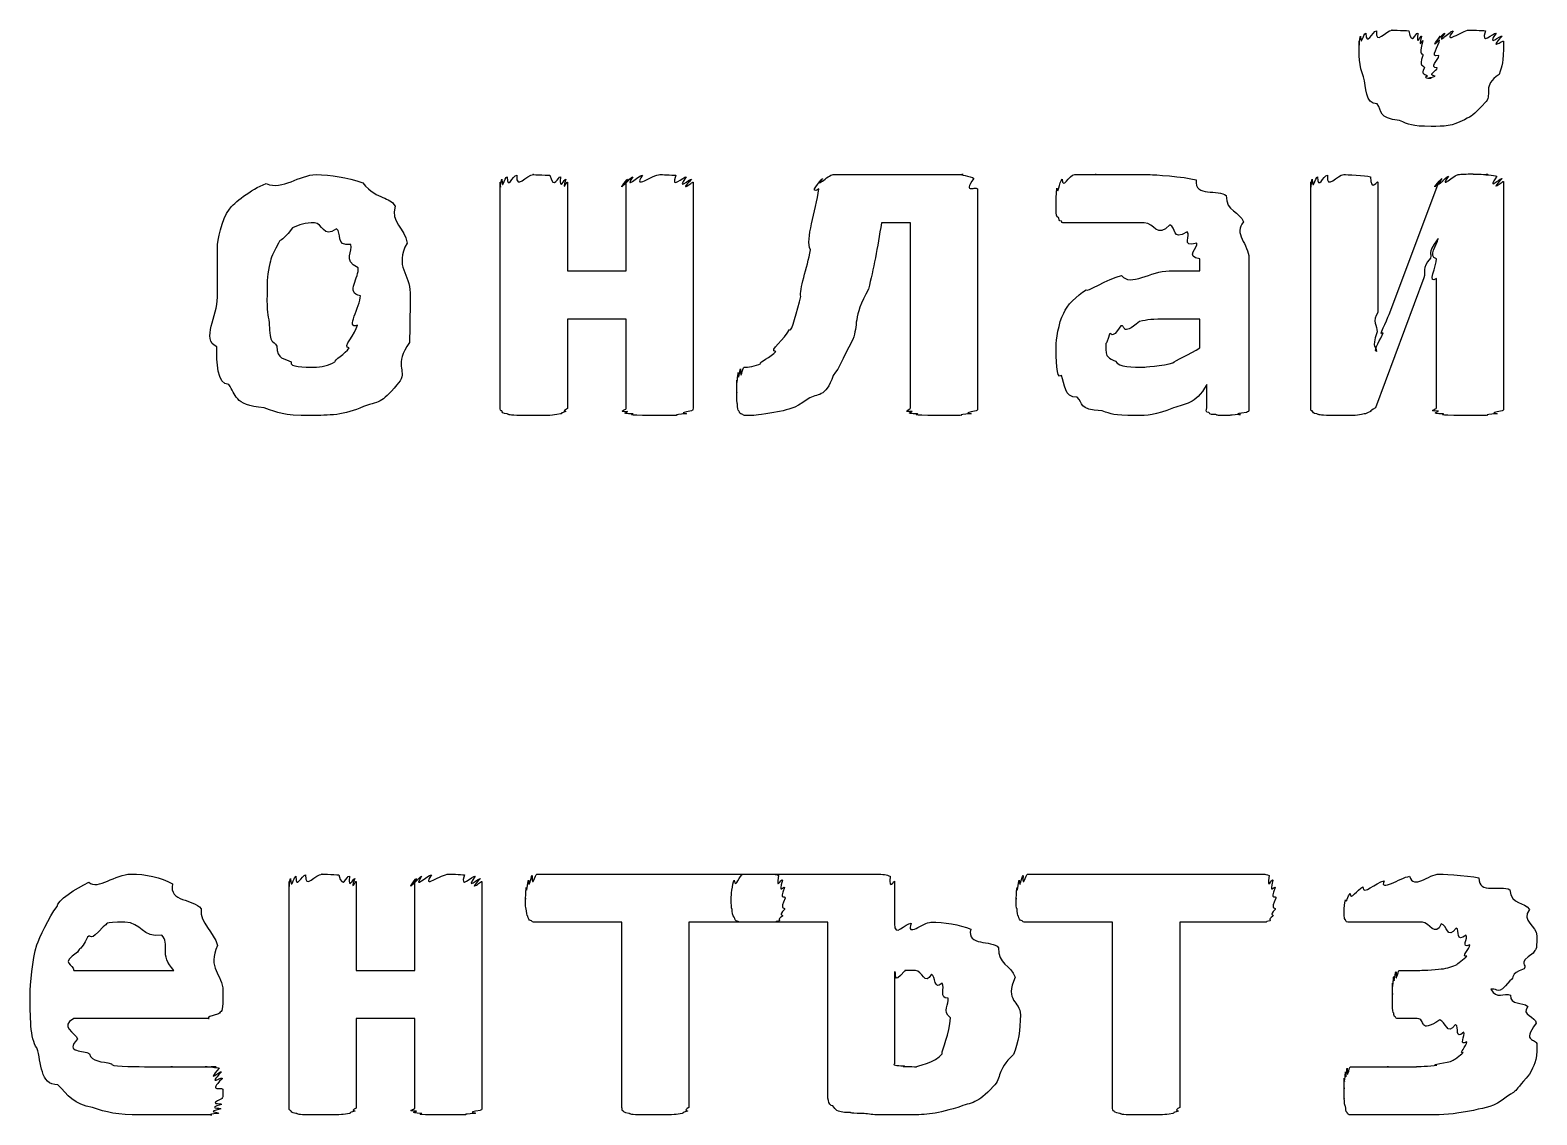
# Model space of a CAD drawing. Header units: millimetres. Extents: x 25 to 190, y 204 to 253.
# Drawn here: x 108.74 to 119.77, y 219.62 to 227.56 of the extents above; entities that cross this region are included whole.
import ezdxf

# ---------------------------------------------------------------- set-up
doc = ezdxf.new("R2010")
doc.units = ezdxf.units.MM
doc.layers.get('0').update_dxf_attribs({"linetype": 'CONTINUOUS'})

msp = doc.modelspace()

# ---------------------------------------------------------------- linework, layer by layer
at = {"color": 0}
for p, q in [((119.524, 227.48), (119.524, 227.48)), ((114.616, 226.504), (115.569, 226.504)), ((112.179, 224.795), (112.179, 226.449)), ((112.67, 226.449), (112.67, 225.799)), ((113.1, 225.799), (113.1, 226.449)), ((113.59, 226.449), (113.59, 224.795)), ((115.674, 226.394), (115.674, 224.795)), ((118.113, 224.795), (118.113, 226.449)), ((118.604, 226.449), (118.604, 225.495)), ((118.686, 225.479), (119.05, 226.449)), ((119.524, 226.454), (119.524, 224.795)), ((115.183, 226.151), (114.969, 226.151)), ((115.183, 224.795), (115.183, 226.151)), ((117.301, 225.799), (117.301, 225.887)), ((117.66, 225.892), (117.66, 224.795)), ((112.67, 225.799), (113.1, 225.799)), ((117.075, 225.799), (117.301, 225.799)), ((118.94, 225.749), (118.587, 224.795)), ((119.034, 224.795), (119.034, 225.743)), ((111.155, 225.617), (111.155, 225.617)), ((111.519, 225.638), (111.519, 225.638)), ((113.1, 225.446), (112.67, 225.446)), ((112.67, 225.446), (112.67, 224.79)), ((113.1, 224.79), (113.1, 225.446)), ((117.301, 225.446), (117.064, 225.446)), ((117.301, 225.236), (117.301, 225.446)), ((117.351, 224.795), (117.351, 224.966)), ((110.633, 219.673), (110.633, 221.327)), ((111.124, 221.327), (111.124, 220.676)), ((111.554, 220.676), (111.554, 221.327)), ((112.044, 221.327), (112.044, 219.673)), ((112.447, 221.382), (114.183, 221.382)), ((113.958, 221.382), (114.94, 221.382)), ((115.066, 221.327), (115.066, 221.018)), ((116.039, 221.382), (117.776, 221.382)), ((114.265, 221.205), (114.265, 221.205)), ((117.858, 221.205), (117.858, 221.205)), ((113.07, 221.029), (112.441, 221.029)), ((113.07, 219.673), (113.07, 221.029)), ((114.189, 221.029), (113.56, 221.029)), ((113.56, 221.029), (113.56, 219.673)), ((114.576, 221.029), (113.953, 221.029)), ((114.576, 219.8), (114.576, 221.029)), ((116.662, 221.029), (116.034, 221.029)), ((116.662, 219.673), (116.662, 221.029)), ((117.781, 221.029), (117.153, 221.029)), ((117.153, 221.029), (117.153, 219.673)), ((109.057, 220.676), (109.79, 220.676)), ((111.124, 220.676), (111.554, 220.676)), ((115.066, 220.665), (115.066, 219.993)), ((118.759, 220.676), (118.908, 220.676)), ((110.148, 220.527), (110.148, 220.467)), ((119.437, 220.538), (119.432, 220.538)), ((110.043, 220.323), (109.057, 220.323)), ((111.554, 220.323), (111.124, 220.323)), ((111.124, 220.323), (111.124, 219.668)), ((111.554, 219.668), (111.554, 220.323)), ((115.474, 220.329), (115.474, 220.329)), ((118.892, 220.323), (118.754, 220.323)), ((119.768, 220.131), (119.768, 220.131))]:
    msp.add_line(p, q, dxfattribs=at)
for points in [[(118.466, 227.48), (118.466, 227.404), (118.468, 227.507), (118.477, 227.518)], [(118.499, 227.221), (118.466, 227.294), (118.466, 227.383), (118.466, 227.48)], [(118.477, 227.518), (118.48, 227.426), (118.496, 227.536), (118.515, 227.54)], [(118.515, 227.54), (118.521, 227.437), (118.562, 227.553), (118.593, 227.557)], [(118.593, 227.557), (118.583, 227.444), (118.664, 227.562), (118.708, 227.562)], [(118.708, 227.562), (118.678, 227.562), (118.799, 227.56), (118.83, 227.557)], [(118.83, 227.557), (118.854, 227.437), (118.88, 227.547), (118.896, 227.54)], [(118.896, 227.54), (118.885, 227.426), (118.919, 227.529), (118.923, 227.518)], [(118.923, 227.518), (118.896, 227.408), (118.934, 227.499), (118.934, 227.485)], [(118.934, 227.485), (118.896, 227.353), (118.934, 227.408), (118.934, 227.375)], [(119.055, 227.491), (118.976, 227.408), (119.057, 227.51), (119.061, 227.518)], [(119.05, 227.375), (118.976, 227.356), (119.055, 227.449), (119.055, 227.491)], [(119.061, 227.518), (118.987, 227.426), (119.079, 227.536), (119.094, 227.54)], [(119.094, 227.54), (119.017, 227.437), (119.129, 227.553), (119.155, 227.557)], [(119.155, 227.557), (119.072, 227.444), (119.222, 227.562), (119.271, 227.562)], [(119.271, 227.562), (119.289, 227.562), (119.362, 227.56), (119.392, 227.557)], [(119.392, 227.557), (119.35, 227.437), (119.45, 227.547), (119.469, 227.54)], [(119.469, 227.54), (119.392, 227.426), (119.505, 227.529), (119.513, 227.518)], [(119.513, 227.518), (119.406, 227.404), (119.524, 227.493), (119.524, 227.48)], [(119.524, 227.48), (119.524, 227.305), (119.513, 227.314), (119.491, 227.237)], [(118.934, 227.375), (118.898, 227.287), (118.941, 227.312), (118.945, 227.287)], [(119.039, 227.287), (118.973, 227.287), (119.05, 227.342), (119.05, 227.375)], [(118.945, 227.287), (118.909, 227.234), (118.959, 227.24), (118.967, 227.226)], [(119.023, 227.226), (118.962, 227.234), (119.035, 227.261), (119.039, 227.287)], [(118.598, 227.022), (118.51, 227.022), (118.521, 227.143), (118.499, 227.221)], [(118.967, 227.226), (118.925, 227.21), (118.984, 227.21), (118.995, 227.21)], [(118.995, 227.21), (118.947, 227.21), (119.014, 227.215), (119.023, 227.226)], [(119.491, 227.237), (119.366, 227.154), (119.441, 227.096), (119.397, 227.039)], [(118.763, 226.901), (118.598, 226.915), (118.642, 226.97), (118.598, 227.022)], [(119.397, 227.039), (119.282, 226.923), (119.304, 226.939), (119.237, 226.906)], [(118.995, 226.857), (118.848, 226.857), (118.83, 226.871), (118.763, 226.901)], [(119.237, 226.906), (119.149, 226.857), (119.09, 226.857), (118.995, 226.857)], [(110.466, 226.438), (110.585, 226.386), (110.709, 226.504), (110.83, 226.504)], [(110.83, 226.504), (110.938, 226.504), (111.058, 226.483), (111.172, 226.443)], [(112.179, 226.449), (112.179, 226.357), (112.182, 226.463), (112.19, 226.471)], [(112.19, 226.471), (112.193, 226.372), (112.209, 226.483), (112.229, 226.488)], [(112.229, 226.488), (112.23, 226.383), (112.27, 226.499), (112.3, 226.499)], [(112.3, 226.499), (112.292, 226.386), (112.373, 226.504), (112.422, 226.504)], [(112.422, 226.504), (112.391, 226.504), (112.513, 226.501), (112.543, 226.499)], [(112.543, 226.499), (112.572, 226.383), (112.601, 226.494), (112.62, 226.488)], [(112.62, 226.488), (112.609, 226.372), (112.65, 226.478), (112.659, 226.471)], [(112.659, 226.471), (112.623, 226.361), (112.67, 226.46), (112.67, 226.449)], [(113.1, 226.449), (113.028, 226.361), (113.102, 226.467), (113.111, 226.471)], [(113.111, 226.471), (113.042, 226.372), (113.13, 226.483), (113.149, 226.488)], [(113.149, 226.488), (113.079, 226.383), (113.191, 226.499), (113.221, 226.499)], [(113.221, 226.499), (113.141, 226.386), (113.295, 226.504), (113.348, 226.504)], [(113.348, 226.504), (113.359, 226.504), (113.433, 226.501), (113.464, 226.499)], [(113.464, 226.499), (113.421, 226.383), (113.521, 226.494), (113.541, 226.488)], [(113.541, 226.488), (113.458, 226.372), (113.571, 226.478), (113.579, 226.471)], [(113.579, 226.471), (113.472, 226.357), (113.59, 226.456), (113.59, 226.449)], [(114.511, 226.399), (114.431, 226.352), (114.523, 226.461), (114.538, 226.476)], [(114.538, 226.476), (114.464, 226.386), (114.583, 226.504), (114.616, 226.504)], [(115.569, 226.504), (115.52, 226.504), (115.627, 226.494), (115.646, 226.476)], [(115.646, 226.476), (115.556, 226.35), (115.674, 226.43), (115.674, 226.394)], [(116.254, 226.405), (116.26, 226.342), (116.273, 226.449), (116.292, 226.471)], [(116.292, 226.471), (116.295, 226.386), (116.342, 226.504), (116.386, 226.504)], [(116.386, 226.504), (116.384, 226.504), (116.482, 226.504), (116.541, 226.504)], [(116.541, 226.504), (116.502, 226.504), (116.662, 226.504), (116.728, 226.504)], [(116.728, 226.504), (116.756, 226.504), (116.867, 226.504), (116.938, 226.504)], [(116.938, 226.504), (116.957, 226.504), (117.181, 226.49), (117.274, 226.465)], [(118.113, 226.449), (118.113, 226.357), (118.116, 226.463), (118.124, 226.471)], [(118.124, 226.471), (118.127, 226.372), (118.144, 226.483), (118.163, 226.488)], [(118.163, 226.488), (118.164, 226.383), (118.204, 226.499), (118.234, 226.499)], [(118.234, 226.499), (118.226, 226.386), (118.307, 226.504), (118.356, 226.504)], [(118.356, 226.504), (118.369, 226.504), (118.515, 226.499), (118.549, 226.488)], [(118.549, 226.488), (118.557, 226.368), (118.604, 226.467), (118.604, 226.449)], [(119.05, 226.449), (118.976, 226.361), (119.061, 226.468), (119.072, 226.476)], [(119.072, 226.476), (119.002, 226.374), (119.102, 226.489), (119.122, 226.493)], [(119.122, 226.493), (119.042, 226.386), (119.167, 226.504), (119.193, 226.504)], [(119.193, 226.504), (119.211, 226.507), (119.254, 226.509), (119.298, 226.509)], [(119.298, 226.509), (119.3, 226.507), (119.378, 226.507), (119.408, 226.504)], [(119.408, 226.504), (119.359, 226.504), (119.459, 226.5), (119.475, 226.493)], [(119.475, 226.493), (119.392, 226.374), (119.505, 226.483), (119.513, 226.476)], [(119.513, 226.476), (119.406, 226.361), (119.524, 226.461), (119.524, 226.454)], [(110.196, 226.251), (110.229, 226.297), (110.348, 226.394), (110.466, 226.438)], [(111.172, 226.443), (111.288, 226.308), (111.368, 226.35), (111.409, 226.272)], [(114.45, 225.953), (114.409, 226.033), (114.492, 226.234), (114.511, 226.399)], [(116.248, 226.306), (116.248, 226.297), (116.25, 226.383), (116.254, 226.405)], [(117.274, 226.465), (117.259, 226.334), (117.439, 226.401), (117.494, 226.35)], [(110.108, 225.969), (110.108, 226.022), (110.137, 226.173), (110.196, 226.251)], [(111.409, 226.272), (111.372, 226.158), (111.482, 226.109), (111.497, 226.003)], [(116.248, 226.24), (116.248, 226.231), (116.248, 226.284), (116.248, 226.306)], [(117.494, 226.35), (117.49, 226.231), (117.595, 226.234), (117.621, 226.157)], [(110.819, 226.151), (110.754, 226.151), (110.703, 226.138), (110.659, 226.113)], [(110.979, 226.107), (110.88, 226.033), (110.881, 226.151), (110.819, 226.151)], [(114.969, 226.151), (114.942, 225.971), (114.91, 225.81), (114.875, 225.666)], [(116.265, 226.19), (116.251, 226.191), (116.251, 226.22), (116.248, 226.24)], [(116.287, 226.162), (116.266, 226.165), (116.272, 226.179), (116.265, 226.19)], [(116.315, 226.151), (116.282, 226.151), (116.294, 226.154), (116.287, 226.162)], [(116.386, 226.151), (116.307, 226.151), (116.328, 226.151), (116.315, 226.151)], [(116.508, 226.151), (116.373, 226.151), (116.419, 226.151), (116.386, 226.151)], [(116.673, 226.151), (116.586, 226.151), (116.555, 226.151), (116.508, 226.151)], [(116.894, 226.151), (116.714, 226.151), (116.739, 226.151), (116.673, 226.151)], [(117.081, 226.135), (116.987, 226.033), (116.967, 226.151), (116.894, 226.151)], [(117.621, 226.157), (117.541, 226.077), (117.66, 225.991), (117.66, 225.892)], [(110.659, 226.113), (110.552, 225.982), (110.583, 226.049), (110.555, 226.003)], [(111.084, 225.991), (110.968, 225.977), (111.023, 226.081), (110.979, 226.107)], [(117.208, 226.085), (117.089, 226.011), (117.132, 226.123), (117.081, 226.135)], [(117.279, 226.003), (117.155, 225.967), (117.241, 226.063), (117.208, 226.085)], [(119.045, 226.035), (118.951, 225.909), (119.007, 225.939), (118.989, 225.892)], [(119.034, 225.887), (118.965, 225.909), (119.041, 225.987), (119.045, 226.035)], [(110.108, 225.606), (110.108, 225.684), (110.108, 225.859), (110.108, 225.969)], [(110.555, 226.003), (110.494, 225.887), (110.502, 225.898), (110.488, 225.831)], [(111.139, 225.82), (111.019, 225.878), (111.108, 225.943), (111.084, 225.991)], [(111.497, 226.003), (111.401, 225.828), (111.519, 225.774), (111.519, 225.638)], [(114.379, 225.611), (114.365, 225.655), (114.428, 225.823), (114.45, 225.953)], [(117.301, 225.887), (117.186, 225.901), (117.293, 225.969), (117.279, 226.003)], [(110.488, 225.831), (110.468, 225.757), (110.472, 225.701), (110.472, 225.627)], [(111.155, 225.617), (111.041, 225.633), (111.15, 225.757), (111.139, 225.82)], [(118.989, 225.892), (118.918, 225.812), (118.958, 225.796), (118.94, 225.749)], [(119.034, 225.743), (118.962, 225.691), (119.034, 225.838), (119.034, 225.887)], [(116.469, 225.661), (116.465, 225.636), (116.625, 225.743), (116.728, 225.765)], [(116.728, 225.765), (116.789, 225.68), (116.946, 225.799), (117.075, 225.799)], [(110.103, 225.242), (109.989, 225.298), (110.108, 225.469), (110.108, 225.606)], [(110.472, 225.627), (110.468, 225.492), (110.477, 225.484), (110.488, 225.418)], [(111.133, 225.402), (111.041, 225.364), (111.155, 225.539), (111.155, 225.617)], [(111.519, 225.638), (111.519, 225.442), (111.516, 225.385), (111.514, 225.275)], [(114.296, 225.369), (114.314, 225.342), (114.352, 225.515), (114.379, 225.611)], [(114.875, 225.666), (114.755, 225.453), (114.803, 225.403), (114.759, 225.297)], [(116.304, 225.49), (116.326, 225.545), (116.399, 225.617), (116.469, 225.661)], [(116.248, 225.247), (116.248, 225.287), (116.266, 225.419), (116.304, 225.49)], [(118.604, 225.495), (118.557, 225.431), (118.601, 225.399), (118.598, 225.352)], [(118.642, 225.346), (118.598, 225.305), (118.671, 225.435), (118.686, 225.479)], [(110.488, 225.418), (110.49, 225.247), (110.517, 225.298), (110.544, 225.247)], [(111.073, 225.236), (111.015, 225.236), (111.122, 225.338), (111.133, 225.402)], [(114.197, 225.209), (114.137, 225.21), (114.265, 225.302), (114.296, 225.369)], [(116.723, 225.396), (116.645, 225.28), (116.658, 225.36), (116.64, 225.335)], [(116.86, 225.429), (116.718, 225.309), (116.759, 225.41), (116.723, 225.396)], [(117.064, 225.446), (116.95, 225.446), (116.918, 225.44), (116.86, 225.429)], [(111.514, 225.275), (111.398, 225.107), (111.492, 225.074), (111.447, 224.994)], [(114.759, 225.297), (114.671, 225.126), (114.671, 225.105), (114.616, 225.032)], [(116.64, 225.335), (116.608, 225.232), (116.612, 225.287), (116.612, 225.258)], [(116.612, 225.258), (116.608, 225.151), (116.636, 225.166), (116.684, 225.137)], [(118.598, 225.352), (118.554, 225.217), (118.595, 225.256), (118.593, 225.209)], [(118.593, 225.209), (118.568, 225.217), (118.627, 225.302), (118.642, 225.346)], [(110.191, 224.966), (110.104, 224.967), (110.103, 225.134), (110.103, 225.242)], [(110.544, 225.247), (110.541, 225.148), (110.604, 225.16), (110.648, 225.132)], [(110.968, 225.132), (110.96, 225.144), (111.046, 225.192), (111.073, 225.236)], [(114.087, 225.121), (114.067, 225.129), (114.163, 225.167), (114.197, 225.209)], [(116.287, 225.032), (116.248, 224.996), (116.248, 225.166), (116.248, 225.247)], [(117.103, 225.126), (117.115, 225.14), (117.231, 225.188), (117.301, 225.236)], [(110.648, 225.132), (110.629, 225.093), (110.748, 225.093), (110.813, 225.093)], [(110.813, 225.093), (110.871, 225.093), (110.924, 225.105), (110.968, 225.132)], [(113.91, 224.999), (113.913, 224.939), (113.917, 225.043), (113.921, 225.054)], [(113.921, 225.054), (113.924, 224.963), (113.933, 225.078), (113.938, 225.082)], [(113.938, 225.082), (113.935, 224.975), (113.954, 225.093), (113.965, 225.093)], [(113.965, 225.093), (113.99, 225.093), (114.049, 225.101), (114.087, 225.121)], [(116.684, 225.137), (116.707, 225.093), (116.806, 225.093), (116.899, 225.093)], [(116.899, 225.093), (116.873, 225.093), (117.04, 225.104), (117.103, 225.126)], [(110.45, 224.795), (110.221, 224.817), (110.249, 224.892), (110.191, 224.966)], [(111.447, 224.994), (111.31, 224.828), (111.312, 224.85), (111.177, 224.806)], [(113.91, 224.911), (113.91, 224.89), (113.91, 224.977), (113.91, 224.999)], [(114.616, 225.032), (114.56, 224.864), (114.5, 224.905), (114.434, 224.861)], [(116.403, 224.873), (116.304, 224.873), (116.316, 224.969), (116.287, 225.032)], [(117.351, 224.966), (117.263, 224.813), (117.197, 224.831), (117.108, 224.795)], [(113.915, 224.823), (113.91, 224.817), (113.91, 224.874), (113.91, 224.911)], [(113.926, 224.773), (113.917, 224.773), (113.918, 224.801), (113.915, 224.823)], [(114.434, 224.861), (114.314, 224.78), (114.301, 224.79), (114.224, 224.768)], [(116.585, 224.773), (116.403, 224.784), (116.454, 224.828), (116.403, 224.873)], [(110.797, 224.74), (110.571, 224.74), (110.567, 224.758), (110.45, 224.795)], [(111.177, 224.806), (111.041, 224.74), (110.918, 224.74), (110.797, 224.74)], [(112.19, 224.773), (112.179, 224.769), (112.179, 224.787), (112.179, 224.795)], [(112.229, 224.751), (112.193, 224.754), (112.197, 224.765), (112.19, 224.773)], [(112.3, 224.74), (112.23, 224.743), (112.247, 224.747), (112.229, 224.751)], [(112.422, 224.74), (112.292, 224.74), (112.334, 224.74), (112.3, 224.74)], [(112.543, 224.74), (112.51, 224.74), (112.473, 224.74), (112.422, 224.74)], [(112.62, 224.751), (112.572, 224.743), (112.576, 224.743), (112.543, 224.74)], [(112.659, 224.768), (112.609, 224.754), (112.638, 224.758), (112.62, 224.751)], [(112.67, 224.79), (112.623, 224.765), (112.666, 224.774), (112.659, 224.768)], [(113.111, 224.768), (113.028, 224.765), (113.1, 224.782), (113.1, 224.79)], [(113.149, 224.751), (113.042, 224.754), (113.117, 224.764), (113.111, 224.768)], [(113.221, 224.74), (113.079, 224.743), (113.167, 224.747), (113.149, 224.751)], [(113.348, 224.74), (113.26, 224.74), (113.254, 224.74), (113.221, 224.74)], [(113.464, 224.74), (113.359, 224.74), (113.395, 224.74), (113.348, 224.74)], [(113.541, 224.751), (113.421, 224.743), (113.497, 224.743), (113.464, 224.74)], [(113.579, 224.773), (113.458, 224.754), (113.558, 224.758), (113.541, 224.751)], [(113.59, 224.795), (113.59, 224.769), (113.586, 224.78), (113.579, 224.773)], [(113.954, 224.746), (113.928, 224.751), (113.933, 224.762), (113.926, 224.773)], [(113.987, 224.74), (113.95, 224.74), (113.965, 224.742), (113.954, 224.746)], [(114.224, 224.768), (114.045, 224.74), (114.071, 224.74), (113.987, 224.74)], [(115.194, 224.768), (115.112, 224.765), (115.183, 224.784), (115.183, 224.795)], [(115.233, 224.751), (115.125, 224.754), (115.201, 224.764), (115.194, 224.768)], [(115.31, 224.74), (115.163, 224.743), (115.251, 224.747), (115.233, 224.751)], [(115.431, 224.74), (115.346, 224.74), (115.343, 224.74), (115.31, 224.74)], [(115.547, 224.74), (115.442, 224.74), (115.478, 224.74), (115.431, 224.74)], [(115.624, 224.751), (115.504, 224.743), (115.58, 224.743), (115.547, 224.74)], [(115.663, 224.773), (115.542, 224.754), (115.642, 224.758), (115.624, 224.751)], [(115.674, 224.795), (115.674, 224.769), (115.67, 224.78), (115.663, 224.773)], [(116.827, 224.74), (116.663, 224.74), (116.658, 224.751), (116.585, 224.773)], [(117.108, 224.795), (116.968, 224.74), (116.926, 224.74), (116.827, 224.74)], [(117.367, 224.762), (117.336, 224.762), (117.351, 224.78), (117.351, 224.795)], [(117.417, 224.746), (117.358, 224.747), (117.379, 224.754), (117.367, 224.762)], [(117.505, 224.74), (117.402, 224.74), (117.439, 224.742), (117.417, 224.746)], [(117.594, 224.746), (117.479, 224.74), (117.545, 224.74), (117.505, 224.74)], [(117.643, 224.762), (117.519, 224.747), (117.615, 224.748), (117.594, 224.746)], [(117.66, 224.795), (117.66, 224.762), (117.654, 224.769), (117.643, 224.762)], [(118.124, 224.773), (118.113, 224.769), (118.113, 224.787), (118.113, 224.795)], [(118.157, 224.751), (118.127, 224.754), (118.131, 224.765), (118.124, 224.773)], [(118.229, 224.74), (118.16, 224.743), (118.175, 224.747), (118.157, 224.751)], [(118.339, 224.74), (118.219, 224.74), (118.258, 224.74), (118.229, 224.74)], [(118.438, 224.74), (118.303, 224.74), (118.379, 224.74), (118.339, 224.74)], [(118.504, 224.751), (118.473, 224.743), (118.463, 224.743), (118.438, 224.74)], [(118.549, 224.768), (118.51, 224.751), (118.522, 224.754), (118.504, 224.751)], [(118.587, 224.795), (118.532, 224.765), (118.559, 224.774), (118.549, 224.768)], [(119.045, 224.773), (118.962, 224.769), (119.034, 224.787), (119.034, 224.795)], [(119.083, 224.751), (118.976, 224.754), (119.052, 224.765), (119.045, 224.773)], [(119.16, 224.74), (119.017, 224.743), (119.105, 224.747), (119.083, 224.751)], [(119.282, 224.74), (119.196, 224.74), (119.193, 224.74), (119.16, 224.74)], [(119.397, 224.74), (119.293, 224.74), (119.328, 224.74), (119.282, 224.74)], [(119.475, 224.751), (119.355, 224.743), (119.43, 224.743), (119.397, 224.74)], [(119.513, 224.773), (119.392, 224.754), (119.493, 224.758), (119.475, 224.751)], [(119.524, 224.795), (119.524, 224.769), (119.52, 224.78), (119.513, 224.773)], [(108.935, 221.145), (108.931, 221.184), (109.075, 221.28), (109.167, 221.321)], [(109.167, 221.321), (109.233, 221.263), (109.361, 221.382), (109.475, 221.382)], [(109.475, 221.382), (109.582, 221.382), (109.693, 221.357), (109.779, 221.31)], [(109.779, 221.31), (109.751, 221.172), (109.933, 221.205), (109.988, 221.128)], [(110.633, 221.327), (110.633, 221.234), (110.636, 221.341), (110.644, 221.349)], [(110.644, 221.349), (110.647, 221.25), (110.663, 221.361), (110.683, 221.365)], [(110.683, 221.365), (110.684, 221.26), (110.724, 221.376), (110.754, 221.376)], [(110.754, 221.376), (110.746, 221.263), (110.827, 221.382), (110.876, 221.382)], [(110.876, 221.382), (110.845, 221.382), (110.967, 221.379), (110.997, 221.376)], [(110.997, 221.376), (111.026, 221.26), (111.055, 221.372), (111.074, 221.365)], [(111.074, 221.365), (111.063, 221.25), (111.104, 221.356), (111.113, 221.349)], [(111.113, 221.349), (111.077, 221.239), (111.124, 221.338), (111.124, 221.327)], [(111.554, 221.327), (111.482, 221.239), (111.556, 221.345), (111.565, 221.349)], [(111.565, 221.349), (111.496, 221.25), (111.584, 221.361), (111.603, 221.365)], [(111.603, 221.365), (111.533, 221.26), (111.645, 221.376), (111.675, 221.376)], [(111.675, 221.376), (111.595, 221.263), (111.749, 221.382), (111.802, 221.382)], [(111.802, 221.382), (111.813, 221.382), (111.887, 221.379), (111.917, 221.376)], [(111.917, 221.376), (111.875, 221.26), (111.975, 221.372), (111.995, 221.365)], [(111.995, 221.365), (111.912, 221.25), (112.025, 221.356), (112.033, 221.349)], [(112.033, 221.349), (111.926, 221.234), (112.044, 221.333), (112.044, 221.327)], [(112.364, 221.205), (112.364, 221.175), (112.365, 221.26), (112.369, 221.283)], [(112.369, 221.283), (112.371, 221.219), (112.378, 221.323), (112.386, 221.338)], [(112.386, 221.338), (112.386, 221.25), (112.402, 221.362), (112.413, 221.371)], [(112.413, 221.371), (112.408, 221.263), (112.436, 221.382), (112.447, 221.382)], [(113.87, 221.211), (113.87, 221.208), (113.877, 221.312), (113.892, 221.338)], [(113.892, 221.338), (113.903, 221.263), (113.932, 221.382), (113.958, 221.382)], [(114.183, 221.382), (114.175, 221.382), (114.205, 221.378), (114.216, 221.371)], [(114.216, 221.371), (114.197, 221.25), (114.235, 221.351), (114.244, 221.338)], [(114.244, 221.338), (114.212, 221.219), (114.256, 221.305), (114.26, 221.283)], [(114.26, 221.283), (114.219, 221.175), (114.265, 221.234), (114.265, 221.205)], [(114.94, 221.382), (114.975, 221.382), (115.011, 221.376), (115.033, 221.365)], [(115.033, 221.365), (115.019, 221.245), (115.066, 221.345), (115.066, 221.327)], [(115.956, 221.205), (115.956, 221.175), (115.958, 221.26), (115.962, 221.283)], [(115.962, 221.283), (115.963, 221.219), (115.97, 221.323), (115.979, 221.338)], [(115.979, 221.338), (115.979, 221.25), (115.995, 221.362), (116.006, 221.371)], [(116.006, 221.371), (116, 221.263), (116.028, 221.382), (116.039, 221.382)], [(117.776, 221.382), (117.767, 221.382), (117.797, 221.378), (117.808, 221.371)], [(117.808, 221.371), (117.789, 221.25), (117.828, 221.351), (117.836, 221.338)], [(117.836, 221.338), (117.804, 221.219), (117.849, 221.305), (117.852, 221.283)], [(117.852, 221.283), (117.811, 221.175), (117.858, 221.234), (117.858, 221.205)], [(118.401, 221.239), (118.404, 221.184), (118.451, 221.269), (118.495, 221.288)], [(118.495, 221.288), (118.492, 221.219), (118.59, 221.321), (118.649, 221.332)], [(118.649, 221.332), (118.611, 221.245), (118.77, 221.357), (118.836, 221.365)], [(118.836, 221.365), (118.864, 221.263), (118.977, 221.382), (119.052, 221.382)], [(119.052, 221.382), (119.043, 221.382), (119.255, 221.372), (119.344, 221.354)], [(119.344, 221.354), (119.338, 221.228), (119.506, 221.306), (119.57, 221.266)], [(112.369, 221.128), (112.364, 221.117), (112.364, 221.175), (112.364, 221.205)], [(113.876, 221.128), (113.87, 221.117), (113.87, 221.178), (113.87, 221.211)], [(114.265, 221.205), (114.219, 221.113), (114.263, 221.145), (114.26, 221.123)], [(115.962, 221.128), (115.956, 221.117), (115.956, 221.175), (115.956, 221.205)], [(117.858, 221.205), (117.811, 221.113), (117.855, 221.145), (117.852, 221.123)], [(118.357, 221.123), (118.357, 221.12), (118.36, 221.175), (118.368, 221.194)], [(118.368, 221.194), (118.371, 221.157), (118.386, 221.228), (118.401, 221.239)], [(119.57, 221.266), (119.581, 221.15), (119.68, 221.181), (119.713, 221.123)], [(108.786, 220.864), (108.806, 220.911), (108.872, 221.067), (108.935, 221.145)], [(109.988, 221.128), (109.978, 221.018), (110.083, 220.96), (110.109, 220.858)], [(112.381, 221.073), (112.371, 221.073), (112.372, 221.106), (112.369, 221.128)], [(112.408, 221.04), (112.382, 221.043), (112.387, 221.058), (112.381, 221.073)], [(113.892, 221.067), (113.877, 221.073), (113.878, 221.106), (113.876, 221.128)], [(113.92, 221.035), (113.892, 221.04), (113.899, 221.052), (113.892, 221.067)], [(114.244, 221.073), (114.201, 221.043), (114.233, 221.047), (114.221, 221.04)], [(114.26, 221.123), (114.212, 221.073), (114.25, 221.087), (114.244, 221.073)], [(115.973, 221.073), (115.963, 221.073), (115.965, 221.106), (115.962, 221.128)], [(116, 221.04), (115.974, 221.043), (115.98, 221.058), (115.973, 221.073)], [(117.836, 221.073), (117.793, 221.043), (117.825, 221.047), (117.814, 221.04)], [(117.852, 221.123), (117.804, 221.073), (117.843, 221.087), (117.836, 221.073)], [(118.357, 221.073), (118.357, 221.073), (118.357, 221.103), (118.357, 221.123)], [(118.368, 221.046), (118.36, 221.047), (118.36, 221.062), (118.357, 221.073)], [(119.713, 221.123), (119.65, 221.036), (119.768, 221.003), (119.768, 220.93)], [(109.272, 220.996), (109.167, 220.871), (109.189, 220.952), (109.156, 220.919)], [(109.431, 221.029), (109.258, 221.029), (109.318, 221.018), (109.272, 220.996)], [(109.702, 220.935), (109.555, 220.911), (109.553, 221.029), (109.431, 221.029)], [(112.441, 221.029), (112.404, 221.029), (112.419, 221.032), (112.408, 221.04)], [(113.953, 221.029), (113.914, 221.029), (113.931, 221.03), (113.92, 221.035)], [(114.221, 221.04), (114.179, 221.029), (114.199, 221.029), (114.189, 221.029)], [(115.066, 221.018), (115.061, 220.908), (115.146, 221.023), (115.188, 221.023)], [(115.188, 221.023), (115.145, 220.911), (115.278, 221.029), (115.331, 221.029)], [(115.331, 221.029), (115.427, 221.029), (115.542, 221.012), (115.623, 220.979)], [(115.623, 220.979), (115.593, 220.848), (115.775, 220.904), (115.827, 220.842)], [(116.034, 221.029), (115.997, 221.029), (116.012, 221.032), (116, 221.04)], [(117.814, 221.04), (117.771, 221.029), (117.792, 221.029), (117.781, 221.029)], [(118.384, 221.029), (118.368, 221.032), (118.371, 221.037), (118.368, 221.046)], [(118.401, 221.029), (118.382, 221.029), (118.392, 221.029), (118.384, 221.029)], [(118.462, 221.029), (118.397, 221.029), (118.412, 221.029), (118.401, 221.029)], [(118.566, 221.029), (118.456, 221.029), (118.491, 221.029), (118.462, 221.029)], [(118.721, 221.029), (118.658, 221.029), (118.611, 221.029), (118.566, 221.029)], [(118.93, 221.029), (118.779, 221.029), (118.783, 221.029), (118.721, 221.029)], [(119.068, 221.018), (119.025, 220.911), (118.981, 221.029), (118.93, 221.029)], [(119.178, 220.985), (119.109, 220.897), (119.112, 221.01), (119.068, 221.018)], [(119.25, 220.935), (119.169, 220.871), (119.207, 220.974), (119.178, 220.985)], [(108.737, 220.494), (108.737, 220.573), (108.753, 220.754), (108.786, 220.864)], [(109.156, 220.919), (109.104, 220.809), (109.102, 220.853), (109.084, 220.809)], [(109.79, 220.676), (109.677, 220.787), (109.764, 220.872), (109.702, 220.935)], [(110.109, 220.858), (110.03, 220.694), (110.148, 220.645), (110.148, 220.527)], [(115.827, 220.842), (115.817, 220.727), (115.922, 220.711), (115.948, 220.627)], [(119.277, 220.864), (119.206, 220.831), (119.268, 220.916), (119.25, 220.935)], [(119.255, 220.781), (119.206, 220.772), (119.277, 220.833), (119.277, 220.864)], [(119.768, 220.93), (119.768, 220.8), (119.759, 220.843), (119.741, 220.803)], [(109.084, 220.809), (108.949, 220.723), (109.057, 220.723), (109.057, 220.676)], [(119.184, 220.72), (119.175, 220.723), (119.24, 220.759), (119.255, 220.781)], [(119.741, 220.803), (119.616, 220.72), (119.703, 220.723), (119.674, 220.687)], [(115.138, 220.671), (115.042, 220.555), (115.088, 220.668), (115.066, 220.665)], [(115.22, 220.676), (115.094, 220.676), (115.163, 220.673), (115.138, 220.671)], [(115.336, 220.649), (115.288, 220.558), (115.267, 220.676), (115.22, 220.676)], [(115.413, 220.582), (115.35, 220.525), (115.369, 220.634), (115.336, 220.649)], [(115.948, 220.627), (115.868, 220.445), (115.987, 220.453), (115.987, 220.351)], [(118.71, 220.582), (118.713, 220.518), (118.717, 220.621), (118.721, 220.632)], [(118.721, 220.632), (118.721, 220.544), (118.729, 220.657), (118.737, 220.665)], [(118.737, 220.665), (118.734, 220.558), (118.751, 220.676), (118.759, 220.676)], [(118.908, 220.676), (118.904, 220.676), (119.024, 220.679), (119.068, 220.687)], [(119.068, 220.687), (119.114, 220.69), (119.154, 220.705), (119.184, 220.72)], [(119.674, 220.687), (119.561, 220.65), (119.614, 220.624), (119.57, 220.599)], [(115.457, 220.472), (115.391, 220.467), (115.436, 220.552), (115.413, 220.582)], [(118.71, 220.506), (118.71, 220.474), (118.71, 220.561), (118.71, 220.582)], [(119.432, 220.538), (119.473, 220.459), (119.527, 220.516), (119.575, 220.494)], [(119.57, 220.599), (119.477, 220.48), (119.484, 220.552), (119.437, 220.538)], [(108.786, 220.109), (108.737, 220.172), (108.737, 220.347), (108.737, 220.494)], [(110.148, 220.467), (110.148, 220.368), (110.137, 220.379), (110.115, 220.357)], [(115.474, 220.329), (115.409, 220.379), (115.469, 220.428), (115.457, 220.472)], [(118.71, 220.417), (118.71, 220.412), (118.71, 220.472), (118.71, 220.506)], [(118.721, 220.362), (118.713, 220.363), (118.713, 220.395), (118.71, 220.417)], [(119.575, 220.494), (119.57, 220.419), (119.665, 220.448), (119.702, 220.412)], [(119.702, 220.412), (119.647, 220.348), (119.762, 220.337), (119.762, 220.29)], [(109.057, 220.323), (108.949, 220.268), (109.065, 220.219), (109.084, 220.175)], [(110.115, 220.357), (109.986, 220.323), (110.068, 220.323), (110.043, 220.323)], [(115.413, 220.065), (115.409, 220.095), (115.474, 220.214), (115.474, 220.329)], [(115.987, 220.351), (115.987, 220.238), (115.97, 220.15), (115.937, 220.059)], [(118.732, 220.334), (118.721, 220.337), (118.723, 220.351), (118.721, 220.362)], [(118.754, 220.323), (118.732, 220.323), (118.739, 220.326), (118.732, 220.334)], [(119.057, 220.313), (118.897, 220.205), (118.958, 220.323), (118.892, 220.323)], [(119.173, 220.279), (119.107, 220.191), (119.104, 220.304), (119.057, 220.313)], [(119.762, 220.29), (119.65, 220.136), (119.768, 220.188), (119.768, 220.131)], [(119.233, 220.224), (119.164, 220.161), (119.202, 220.264), (119.173, 220.279)], [(119.255, 220.153), (119.191, 220.117), (119.247, 220.202), (119.233, 220.224)], [(108.941, 219.838), (108.806, 219.838), (108.822, 220.001), (108.786, 220.109)], [(109.084, 220.175), (108.986, 220.066), (109.131, 220.097), (109.172, 220.065)], [(119.151, 220.015), (119.154, 220.018), (119.209, 220.053), (119.228, 220.075)], [(119.228, 220.075), (119.191, 220.062), (119.255, 220.122), (119.255, 220.153)], [(119.768, 220.131), (119.768, 220), (119.749, 219.982), (119.713, 219.916)], [(109.172, 220.065), (109.185, 220.004), (109.266, 220.011), (109.332, 219.993)], [(109.332, 219.993), (109.317, 219.971), (109.478, 219.971), (109.575, 219.971)], [(109.575, 219.971), (109.608, 219.971), (109.72, 219.971), (109.779, 219.971)], [(109.779, 219.971), (109.725, 219.971), (109.886, 219.971), (109.927, 219.971)], [(109.927, 219.971), (109.927, 219.971), (110.006, 219.971), (110.032, 219.971)], [(110.032, 219.971), (109.983, 219.971), (110.083, 219.971), (110.098, 219.971)], [(110.098, 219.971), (110.007, 219.971), (110.116, 219.966), (110.12, 219.96)], [(110.12, 219.96), (110.018, 219.841), (110.133, 219.946), (110.137, 219.932)], [(115.066, 219.993), (115.042, 219.978), (115.112, 219.979), (115.138, 219.976)], [(115.138, 219.976), (115.094, 219.971), (115.193, 219.971), (115.226, 219.971)], [(115.226, 219.971), (115.211, 219.971), (115.372, 220.001), (115.413, 220.065)], [(115.937, 220.059), (115.806, 219.94), (115.857, 219.893), (115.788, 219.827)], [(118.368, 219.932), (118.368, 219.841), (118.375, 219.956), (118.379, 219.96)], [(118.379, 219.96), (118.379, 219.852), (118.393, 219.971), (118.401, 219.971)], [(118.401, 219.971), (118.397, 219.971), (118.429, 219.971), (118.451, 219.971)], [(118.451, 219.971), (118.441, 219.971), (118.502, 219.971), (118.539, 219.971)], [(118.539, 219.971), (118.518, 219.971), (118.627, 219.971), (118.682, 219.971)], [(118.682, 219.971), (118.629, 219.971), (118.805, 219.971), (118.886, 219.971)], [(118.886, 219.971), (118.882, 219.971), (118.991, 219.974), (119.035, 219.982)], [(119.035, 219.982), (118.974, 219.984), (119.12, 220), (119.151, 220.015)], [(110.137, 219.932), (110.027, 219.817), (110.143, 219.905), (110.143, 219.883)], [(110.143, 219.883), (110.03, 219.772), (110.148, 219.833), (110.148, 219.8)], [(118.357, 219.888), (118.36, 219.817), (118.364, 219.921), (118.368, 219.932)], [(118.357, 219.817), (118.357, 219.779), (118.357, 219.869), (118.357, 219.888)], [(119.713, 219.916), (119.576, 219.753), (119.622, 219.8), (119.553, 219.756)], [(109.194, 219.673), (109.059, 219.691), (109.01, 219.764), (108.941, 219.838)], [(110.143, 219.739), (110.027, 219.684), (110.14, 219.709), (110.137, 219.695)], [(110.148, 219.8), (110.148, 219.717), (110.145, 219.757), (110.143, 219.739)], [(114.614, 219.684), (114.576, 219.687), (114.576, 219.747), (114.576, 219.8)], [(115.788, 219.827), (115.67, 219.695), (115.635, 219.713), (115.529, 219.673)], [(118.357, 219.739), (118.357, 219.72), (118.357, 219.786), (118.357, 219.817)], [(118.368, 219.679), (118.36, 219.676), (118.36, 219.717), (118.357, 219.739)], [(119.553, 219.756), (119.44, 219.665), (119.404, 219.676), (119.305, 219.651)], [(109.542, 219.618), (109.376, 219.618), (109.294, 219.636), (109.194, 219.673)], [(110.115, 219.629), (110.005, 219.618), (110.093, 219.618), (110.06, 219.618)], [(110.132, 219.662), (110.016, 219.636), (110.122, 219.64), (110.115, 219.629)], [(110.137, 219.695), (110.023, 219.658), (110.134, 219.673), (110.132, 219.662)], [(110.644, 219.651), (110.633, 219.647), (110.633, 219.665), (110.633, 219.673)], [(110.683, 219.629), (110.647, 219.632), (110.651, 219.643), (110.644, 219.651)], [(110.754, 219.618), (110.684, 219.621), (110.701, 219.625), (110.683, 219.629)], [(111.074, 219.629), (111.026, 219.621), (111.03, 219.621), (110.997, 219.618)], [(111.113, 219.645), (111.063, 219.632), (111.092, 219.636), (111.074, 219.629)], [(111.124, 219.668), (111.077, 219.643), (111.119, 219.653), (111.113, 219.645)], [(111.565, 219.645), (111.482, 219.643), (111.554, 219.659), (111.554, 219.668)], [(111.603, 219.629), (111.496, 219.632), (111.572, 219.641), (111.565, 219.645)], [(111.675, 219.618), (111.533, 219.621), (111.621, 219.625), (111.603, 219.629)], [(111.995, 219.629), (111.875, 219.621), (111.95, 219.621), (111.917, 219.618)], [(112.033, 219.651), (111.912, 219.632), (112.013, 219.636), (111.995, 219.629)], [(112.044, 219.673), (112.044, 219.647), (112.04, 219.658), (112.033, 219.651)], [(113.08, 219.645), (113.07, 219.643), (113.07, 219.662), (113.07, 219.673)], [(113.119, 219.629), (113.083, 219.632), (113.087, 219.641), (113.08, 219.645)], [(113.191, 219.618), (113.12, 219.621), (113.137, 219.625), (113.119, 219.629)], [(113.51, 219.629), (113.462, 219.621), (113.466, 219.621), (113.433, 219.618)], [(113.549, 219.645), (113.499, 219.632), (113.528, 219.636), (113.51, 219.629)], [(113.56, 219.673), (113.513, 219.643), (113.556, 219.653), (113.549, 219.645)], [(114.735, 219.635), (114.627, 219.636), (114.639, 219.658), (114.614, 219.684)], [(114.829, 219.629), (114.711, 219.629), (114.764, 219.635), (114.735, 219.635)], [(114.934, 219.618), (114.898, 219.621), (114.865, 219.625), (114.829, 219.629)], [(115.529, 219.673), (115.339, 219.618), (115.295, 219.618), (115.149, 219.618)], [(116.673, 219.645), (116.662, 219.643), (116.662, 219.662), (116.662, 219.673)], [(116.712, 219.629), (116.676, 219.632), (116.68, 219.641), (116.673, 219.645)], [(116.783, 219.618), (116.713, 219.621), (116.73, 219.625), (116.712, 219.629)], [(117.103, 219.629), (117.055, 219.621), (117.059, 219.621), (117.026, 219.618)], [(117.142, 219.645), (117.092, 219.632), (117.121, 219.636), (117.103, 219.629)], [(117.153, 219.673), (117.106, 219.643), (117.148, 219.653), (117.142, 219.645)], [(118.379, 219.635), (118.368, 219.643), (118.371, 219.663), (118.368, 219.679)], [(118.412, 219.618), (118.379, 219.618), (118.386, 219.624), (118.379, 219.635)], [(119.305, 219.651), (119.129, 219.618), (119.098, 219.618), (118.974, 219.618)], [(109.757, 219.618), (109.586, 219.618), (109.619, 219.618), (109.542, 219.618)], [(109.933, 219.618), (109.835, 219.618), (109.823, 219.618), (109.757, 219.618)], [(110.06, 219.618), (109.939, 219.618), (109.984, 219.618), (109.933, 219.618)], [(110.876, 219.618), (110.746, 219.618), (110.787, 219.618), (110.754, 219.618)], [(110.997, 219.618), (110.964, 219.618), (110.927, 219.618), (110.876, 219.618)], [(111.802, 219.618), (111.713, 219.618), (111.708, 219.618), (111.675, 219.618)], [(111.917, 219.618), (111.813, 219.618), (111.849, 219.618), (111.802, 219.618)], [(113.312, 219.618), (113.182, 219.618), (113.224, 219.618), (113.191, 219.618)], [(113.433, 219.618), (113.4, 219.618), (113.363, 219.618), (113.312, 219.618)], [(115.044, 219.618), (114.969, 219.618), (114.97, 219.618), (114.934, 219.618)], [(115.149, 219.618), (115.042, 219.618), (115.08, 219.618), (115.044, 219.618)], [(116.905, 219.618), (116.775, 219.618), (116.816, 219.618), (116.783, 219.618)], [(117.026, 219.618), (116.993, 219.618), (116.955, 219.618), (116.905, 219.618)], [(118.484, 219.618), (118.408, 219.618), (118.426, 219.618), (118.412, 219.618)], [(118.611, 219.618), (118.478, 219.618), (118.52, 219.618), (118.484, 219.618)], [(118.776, 219.618), (118.695, 219.618), (118.661, 219.618), (118.611, 219.618)], [(118.974, 219.618), (118.816, 219.618), (118.838, 219.618), (118.776, 219.618)]]:
    msp.add_open_spline(points, degree=3, dxfattribs=at)

doc.saveas('drawing.dxf')
